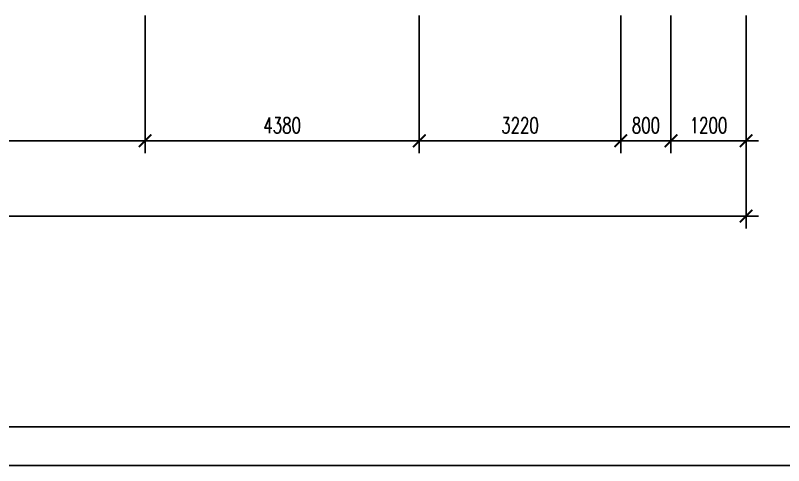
# Model space of a CAD drawing. Extents: x 243000 to 1039751, y -184758 to -16773.
# Drawn here: x 1000323 to 1012594, y -101127 to -93945 of the extents above; entities that cross this region are included whole.
import ezdxf

# ---------------------------------------------------------------- set-up
doc = ezdxf.new("R2010")
doc.units = 0
doc.header["$LTSCALE"] = 1000
doc.header["$MEASUREMENT"] = 0
doc.layers.get('0').update_dxf_attribs({"linetype": 'CONTINUOUS'})
doc.layers.add('轴线标注', color=1, linetype='CONTINUOUS')
doc.styles.add('DIM_FONT', font='romans.shx', dxfattribs={"width": 0.7, "height": 250, "bigfont": 'hztxt.shx'})

# ---------------------------------------------------------------- blocks, each defined once
blk = doc.blocks.new('_ArchTick')
at = {"color": 0, "linetype": 'ByBlock', "const_width": 0.15}
blk.add_lwpolyline([(-0.5, -0.5), (0.5, 0.5)], dxfattribs=at)
blk = doc.blocks.new('fasdfa')
at = {"color": 4}
for p, q in [((927634, -136065.5), (899892.1, -136065.5)), ((927877.7, -136309.2), (898917, -136309.2))]:
    blk.add_line(p, q, dxfattribs=at)

msp = doc.modelspace()

# ---------------------------------------------------------------- linework, layer by layer
at = {"layer": '轴线标注', "color": 1}
for p, q in [((1002394.4, -93944.6), (1002394.4, -96144.6)), ((1002394.4, -93944.6), (1002394.4, -96144.6)), ((1006774.4, -93944.6), (1006774.4, -96144.6)), ((1006774.4, -93944.6), (1006774.4, -96144.6)), ((1009994.4, -93944.6), (1009994.4, -96144.6)), ((1009994.4, -93944.6), (1009994.4, -96144.6)), ((1010794.4, -93944.6), (1010794.4, -96144.6)), ((1010794.4, -93944.6), (1010794.4, -96144.6)), ((1011994.4, -93944.6), (1011994.4, -96144.6)), ((1011994.4, -95146.6), (1011994.4, -97346.6)), ((1002594.4, -95944.6), (994094.4, -95944.6)), ((1006974.4, -95944.6), (1002194.4, -95944.6)), ((1006574.4, -95944.6), (1010194.4, -95944.6)), ((1010994.4, -95944.6), (1009794.4, -95944.6)), ((1010594.4, -95944.6), (1012194.4, -95944.6)), ((975094.4, -97146.6), (1012194.4, -97146.6))]:
    msp.add_line(p, q, dxfattribs=at)

# ---------------------------------------------------------------- block references
at = {"color": 4, "lineweight": 5, "xscale": 2.547089064726606, "yscale": 2.547089064610191, "zscale": 2.5470890645979}
msp.add_blockref('fasdfa', (-1323636.5, 246064.5), dxfattribs=at)
at = {"layer": '轴线标注', "color": 1, "xscale": 200, "yscale": 200, "zscale": 200, "rotation": 180}
for p in [(1002394.4, -95944.6), (1006774.4, -95944.6), (1009994.4, -95944.6), (1010794.4, -95944.6)]:
    msp.add_blockref('_ArchTick', p, dxfattribs=at)
at = {"layer": '轴线标注', "color": 1, "xscale": 200, "yscale": 200, "zscale": 200}
for p in [(1002394.4, -95944.6), (1006774.4, -95944.6), (1009994.4, -95944.6), (1010794.4, -95944.6), (1011994.4, -95944.6), (1011994.4, -97146.6)]:
    msp.add_blockref('_ArchTick', p, dxfattribs=at)

# ---------------------------------------------------------------- texts
at = {"layer": '轴线标注', "color": 1, "char_height": 250, "attachment_point": 5, "style": 'DIM_FONT'}
for s, insert in [('\\A1;4380', (1004584.4, -95699.6)), ('\\A1;3220', (1008384.4, -95699.6)), ('\\A1;800', (1010394.4, -95699.6)), ('\\A1;1200', (1011394.4, -95699.6))]:
    msp.add_mtext(s, dxfattribs=dict(at, insert=insert))

doc.saveas('drawing.dxf')
